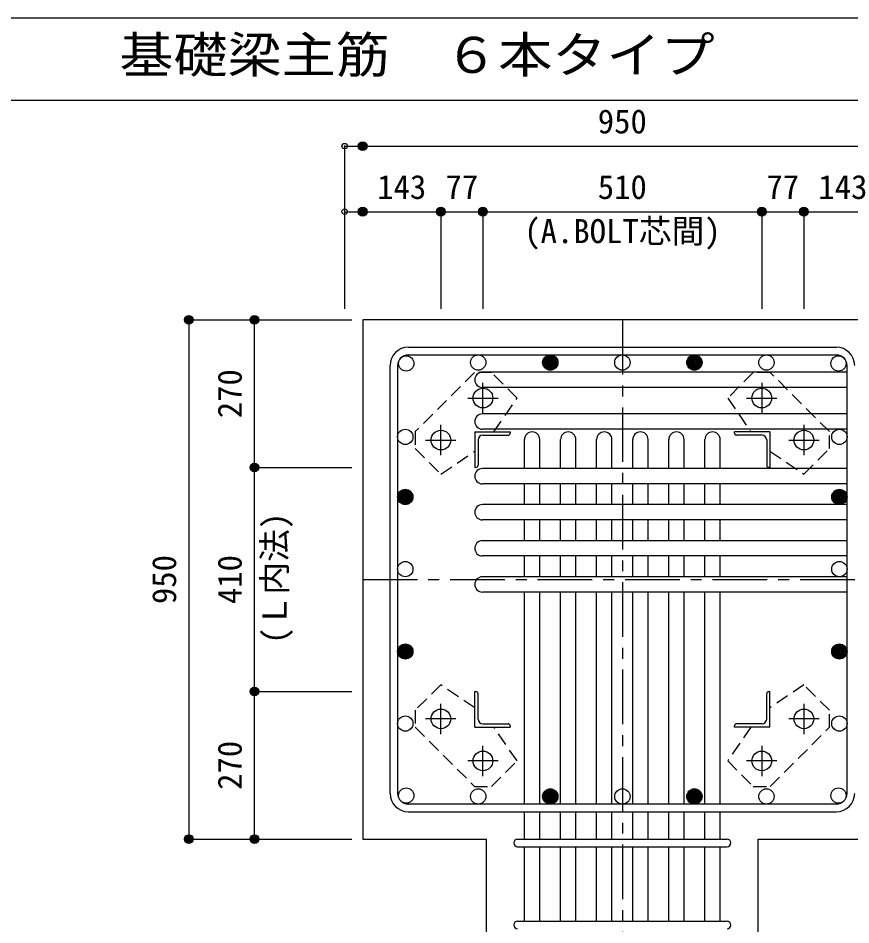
# Model space of a CAD drawing. Units: millimetres at full size, sheet at 1:20. Extents: x -3982 to 3969, y -2797 to 2801.
# Drawn here: x -737 to 786, y -1657 to 2 of the extents above; entities that cross this region are included whole.
import ezdxf
from ezdxf.enums import TextEntityAlignment as Align

# ---------------------------------------------------------------- set-up
doc = ezdxf.new("R2010")
doc.units = ezdxf.units.MM
doc.header["$LTSCALE"] = 20
doc.header["$PDMODE"] = 32
doc.header["$PDSIZE"] = 10
doc.linetypes.add('CHAIN1', pattern=[8, 5, -1, 1, -1])
doc.linetypes.add('DASHED1', pattern=[1.8, 1.2, -0.6])
for name, color, linetype in [('6-1_躯体線', 2, 'Continuous'), ('6-2_A.Bolt_', 4, 'Continuous'), ('6-3_柱型主筋', 4, 'Continuous'), ('6-4_フープ', 7, 'Continuous'), ('6-5_梁主筋', 7, 'Continuous'), ('6-6_S.T.P.', 7, 'Continuous'), ('6-7_文字', 7, 'Continuous'), ('6-9_プレート', 4, 'DASHED1'), ('6-D_寸法', 4, 'Continuous'), ('F-0_枠', 6, 'Continuous')]:
    doc.layers.add(name, color=color, linetype=linetype)
doc.styles.add('ＭＳ ゴシック', font='')
doc.styles.get('ＭＳ ゴシック').set_extended_font_data('MS Gothic')

msp = doc.modelspace()

# ---------------------------------------------------------------- linework, layer by layer
at = {"layer": '6-1_躯体線'}
for p, q in [((-106.71, -550.21), (-106.71, -1500.21)), ((1243.29, -550.21), (-106.71, -550.21)), ((-106.71, -1500.21), (119.79, -1500.21)), ((119.79, -1900.21), (119.79, -1500.21))]:
    msp.add_line(p, q, dxfattribs=at)
msp.add_lwpolyline([(616.79, -1900.21), (616.79, -1500.21), (843.29, -1500.21)], dxfattribs=at)
at = {"layer": '6-2_A.Bolt_', "linetype": 'CHAIN1'}
for p, q in [((113.29, -720.91), (113.29, -665.41)), ((623.29, -665.41), (623.29, -720.91)), ((85.49, -693.21), (140.99, -693.21)), ((595.59, -693.21), (651.09, -693.21)), ((36.29, -797.91), (36.29, -742.41)), ((700.29, -742.41), (700.29, -797.91)), ((8.49, -770.21), (63.99, -770.21)), ((672.59, -770.21), (728.09, -770.21)), ((36.29, -1308.01), (36.29, -1252.51)), ((700.29, -1252.51), (700.29, -1308.01)), ((63.99, -1280.21), (8.49, -1280.21)), ((728.09, -1280.21), (672.59, -1280.21)), ((113.29, -1385.01), (113.29, -1329.51)), ((623.29, -1329.51), (623.29, -1385.01)), ((140.99, -1357.21), (85.49, -1357.21)), ((651.09, -1357.21), (595.59, -1357.21))]:
    msp.add_line(p, q, dxfattribs=at)
at = {"layer": '6-2_A.Bolt_'}
for p, q in [((98.29, -755.21), (163.29, -755.21)), ((98.29, -755.21), (98.29, -820.21)), ((112.79, -761.21), (159.29, -761.21)), ((163.29, -755.21), (163.29, -757.21)), ((638.29, -755.21), (573.29, -755.21)), ((573.29, -757.21), (573.29, -755.21)), ((623.79, -761.21), (577.29, -761.21)), ((638.29, -755.21), (638.29, -820.21)), ((104.29, -769.71), (104.29, -816.21)), ((632.29, -769.71), (632.29, -816.21)), ((100.29, -820.21), (98.29, -820.21)), ((638.29, -820.21), (636.29, -820.21)), ((98.29, -1230.21), (100.29, -1230.21)), ((98.29, -1295.21), (98.29, -1230.21)), ((104.29, -1280.71), (104.29, -1234.21)), ((632.29, -1280.71), (632.29, -1234.21)), ((636.29, -1230.21), (638.29, -1230.21)), ((638.29, -1295.21), (638.29, -1230.21)), ((112.79, -1289.21), (159.29, -1289.21)), ((163.29, -1293.21), (163.29, -1295.21)), ((573.29, -1295.21), (573.29, -1293.21)), ((623.79, -1289.21), (577.29, -1289.21)), ((98.29, -1295.21), (163.29, -1295.21)), ((638.29, -1295.21), (573.29, -1295.21))]:
    msp.add_line(p, q, dxfattribs=at)
at = {"layer": '6-2_A.Bolt_', "color": 3}
for centre in [(113.29, -693.21), (623.29, -693.21), (36.29, -770.21), (700.29, -770.21), (36.29, -1280.21), (700.29, -1280.21), (113.29, -1357.21), (623.29, -1357.21)]:
    msp.add_circle(centre, 18, dxfattribs=at)
at = {"layer": '6-2_A.Bolt_'}
for centre, radius, start, end in [((112.79, -769.71), 8.5, 90, 180), ((159.29, -757.21), 4, 270, 0), ((577.29, -757.21), 4, 180, 270), ((623.79, -769.71), 8.5, 0, 90), ((100.29, -816.21), 4, 270, 0), ((636.29, -816.21), 4, 180, 270), ((100.29, -1234.21), 4, 0, 90), ((636.29, -1234.21), 4, 90, 180), ((112.79, -1280.71), 8.5, 180, 270), ((159.29, -1293.21), 4, 0, 90), ((577.29, -1293.21), 4, 90, 180), ((623.79, -1280.71), 8.5, 270, 0)]:
    msp.add_arc(centre, radius, start, end, dxfattribs=at)
at = {"layer": '6-3_柱型主筋', "color": 3}
for centre in [(-27.1, -629.82), (104.7, -628.21), (236.49, -628.21), (368.29, -628.21), (500.09, -628.21), (631.88, -628.21), (763.68, -629.82), (-28.71, -764.21), (765.29, -764.21), (-28.71, -874.21), (765.29, -874.21), (-28.71, -1006.21), (765.29, -1006.21), (-28.71, -1157), (765.29, -1157), (-28.71, -1288.8), (765.29, -1288.8), (-27.1, -1420.6), (104.7, -1422.21), (236.49, -1422.21), (368.29, -1422.21), (500.09, -1422.21), (631.88, -1422.21), (763.68, -1420.6)]:
    msp.add_circle(centre, 14, dxfattribs=at)
at = {"layer": '6-3_柱型主筋'}
for centre, radius in [((236.49, -628.21), 14), ((236.49, -628.21), 12.6), ((236.49, -628.21), 11.2), ((236.49, -628.21), 9.8), ((236.49, -628.21), 8.4), ((236.49, -628.21), 7), ((236.49, -628.21), 5.6), ((236.49, -628.21), 4.2), ((236.49, -628.21), 2.8), ((236.49, -628.21), 1.4), ((500.09, -628.21), 14), ((500.09, -628.21), 12.6), ((500.09, -628.21), 11.2), ((500.09, -628.21), 9.8), ((500.09, -628.21), 8.4), ((500.09, -628.21), 7), ((500.09, -628.21), 5.6), ((500.09, -628.21), 4.2), ((500.09, -628.21), 2.8), ((500.09, -628.21), 1.4), ((-28.71, -874.21), 14), ((-28.71, -874.21), 12.6), ((765.29, -874.21), 14), ((765.29, -874.21), 12.6), ((-28.71, -874.21), 11.2), ((-28.71, -874.21), 9.8), ((-28.71, -874.21), 8.4), ((-28.71, -874.21), 7), ((-28.71, -874.21), 5.6), ((-28.71, -874.21), 4.2), ((-28.71, -874.21), 2.8), ((-28.71, -874.21), 1.4), ((765.29, -874.21), 11.2), ((765.29, -874.21), 9.8), ((765.29, -874.21), 8.4), ((765.29, -874.21), 7), ((765.29, -874.21), 5.6), ((765.29, -874.21), 4.2), ((765.29, -874.21), 2.8), ((765.29, -874.21), 1.4), ((-28.71, -1157), 14), ((-28.71, -1157), 12.6), ((765.29, -1157), 14), ((765.29, -1157), 12.6), ((-28.71, -1157), 11.2), ((-28.71, -1157), 9.8), ((-28.71, -1157), 8.4), ((-28.71, -1157), 7), ((-28.71, -1157), 5.6), ((-28.71, -1157), 4.2), ((-28.71, -1157), 2.8), ((-28.71, -1157), 1.4), ((765.29, -1157), 11.2), ((765.29, -1157), 9.8), ((765.29, -1157), 8.4), ((765.29, -1157), 7), ((765.29, -1157), 5.6), ((765.29, -1157), 4.2), ((765.29, -1157), 2.8), ((765.29, -1157), 1.4), ((236.49, -1422.21), 14), ((236.49, -1422.21), 12.6), ((500.09, -1422.21), 14), ((500.09, -1422.21), 12.6), ((236.49, -1422.21), 11.2), ((236.49, -1422.21), 9.8), ((236.49, -1422.21), 8.4), ((236.49, -1422.21), 7), ((236.49, -1422.21), 5.6), ((236.49, -1422.21), 4.2), ((236.49, -1422.21), 2.8), ((236.49, -1422.21), 1.4), ((500.09, -1422.21), 11.2), ((500.09, -1422.21), 9.8), ((500.09, -1422.21), 8.4), ((500.09, -1422.21), 7), ((500.09, -1422.21), 5.6), ((500.09, -1422.21), 4.2), ((500.09, -1422.21), 2.8), ((500.09, -1422.21), 1.4)]:
    msp.add_circle(centre, radius, dxfattribs=at)
at = {"layer": '6-4_フープ'}
for p, q in [((-23.21, -600.21), (759.79, -600.21)), ((-23.21, -614.21), (759.79, -614.21)), ((-56.71, -1416.71), (-56.71, -633.71)), ((-42.71, -633.71), (-42.71, -1416.71)), ((779.29, -1416.71), (779.29, -633.71)), ((759.79, -1436.21), (-23.21, -1436.21)), ((-23.21, -1450.21), (759.79, -1450.21))]:
    msp.add_line(p, q, dxfattribs=at)
for centre, radius, start, end in [((-23.21, -633.71), 33.5, 90, 180), ((759.79, -633.71), 33.5, 0, 90), ((-23.21, -633.71), 19.5, 90, 180), ((759.79, -633.71), 19.5, 0, 90), ((-23.21, -1416.71), 33.5, 180, 270), ((-23.21, -1416.71), 19.5, 180, 270), ((759.79, -1416.71), 33.5, 270, 0), ((759.79, -1416.71), 19.5, 270, 0)]:
    msp.add_arc(centre, radius, start, end, dxfattribs=at)
at = {"layer": '6-5_梁主筋'}
for p, q in [((779.29, -645.82), (112.29, -645.82)), ((779.29, -673.82), (112.29, -673.82)), ((779.29, -722.21), (112.29, -722.21)), ((779.29, -750.21), (112.29, -750.21)), ((189.29, -822.21), (189.29, -769.21)), ((217.29, -822.21), (217.29, -769.21)), ((255.29, -822.21), (255.29, -769.21)), ((283.29, -822.21), (283.29, -769.21)), ((321.29, -822.21), (321.29, -769.21)), ((349.29, -822.21), (349.29, -769.21)), ((387.29, -822.21), (387.29, -769.21)), ((415.29, -822.21), (415.29, -769.21)), ((453.29, -822.21), (453.29, -769.21)), ((481.29, -822.21), (481.29, -769.21)), ((519.29, -822.21), (519.29, -769.21)), ((547.29, -822.21), (547.29, -769.21)), ((779.29, -822.21), (112.29, -822.21)), ((779.29, -850.21), (112.29, -850.21)), ((189.29, -888.21), (189.29, -850.21)), ((217.29, -888.21), (217.29, -850.21)), ((255.29, -888.21), (255.29, -850.21)), ((283.29, -888.21), (283.29, -850.21)), ((321.29, -888.21), (321.29, -850.21)), ((349.29, -888.21), (349.29, -850.21)), ((387.29, -888.21), (387.29, -850.21)), ((415.29, -888.21), (415.29, -850.21)), ((453.29, -888.21), (453.29, -850.21)), ((481.29, -888.21), (481.29, -850.21)), ((519.29, -888.21), (519.29, -850.21)), ((547.29, -888.21), (547.29, -850.21)), ((779.29, -888.21), (112.29, -888.21)), ((779.29, -916.21), (112.29, -916.21)), ((189.29, -954.21), (189.29, -916.21)), ((217.29, -954.21), (217.29, -916.21)), ((255.29, -954.21), (255.29, -916.21)), ((283.29, -954.21), (283.29, -916.21)), ((321.29, -954.21), (321.29, -916.21)), ((349.29, -954.21), (349.29, -916.21)), ((387.29, -954.21), (387.29, -916.21)), ((415.29, -954.21), (415.29, -916.21)), ((453.29, -954.21), (453.29, -916.21)), ((481.29, -954.21), (481.29, -916.21)), ((519.29, -954.21), (519.29, -916.21)), ((547.29, -954.21), (547.29, -916.21)), ((779.29, -954.21), (112.29, -954.21)), ((779.29, -982.21), (112.29, -982.21)), ((189.29, -1020.21), (189.29, -982.21)), ((217.29, -1020.21), (217.29, -982.21)), ((255.29, -1020.21), (255.29, -982.21)), ((283.29, -1020.21), (283.29, -982.21)), ((321.29, -1020.21), (321.29, -982.21)), ((349.29, -1020.21), (349.29, -982.21)), ((387.29, -1020.21), (387.29, -982.21)), ((415.29, -1020.21), (415.29, -982.21)), ((453.29, -1020.21), (453.29, -982.21)), ((481.29, -1020.21), (481.29, -982.21)), ((519.29, -1020.21), (519.29, -982.21)), ((547.29, -1020.21), (547.29, -982.21)), ((779.29, -1020.21), (112.29, -1020.21)), ((779.29, -1048.21), (112.29, -1048.21)), ((189.29, -1436.21), (189.29, -1048.21)), ((217.29, -1436.21), (217.29, -1048.21)), ((255.29, -1436.21), (255.29, -1048.21)), ((283.29, -1436.21), (283.29, -1048.21)), ((321.29, -1436.21), (321.29, -1048.21)), ((349.29, -1436.21), (349.29, -1048.21)), ((387.29, -1436.21), (387.29, -1048.21)), ((415.29, -1436.21), (415.29, -1048.21)), ((453.29, -1436.21), (453.29, -1048.21)), ((481.29, -1436.21), (481.29, -1048.21)), ((519.29, -1436.21), (519.29, -1048.21)), ((547.29, -1436.21), (547.29, -1048.21)), ((189.29, -1500.21), (189.29, -1450.21)), ((217.29, -1500.21), (217.29, -1450.21)), ((255.29, -1500.21), (255.29, -1450.21)), ((283.29, -1500.21), (283.29, -1450.21)), ((321.29, -1500.21), (321.29, -1450.21)), ((349.29, -1500.21), (349.29, -1450.21)), ((387.29, -1500.21), (387.29, -1450.21)), ((415.29, -1500.21), (415.29, -1450.21)), ((453.29, -1500.21), (453.29, -1450.21)), ((481.29, -1500.21), (481.29, -1450.21)), ((519.29, -1500.21), (519.29, -1450.21)), ((547.29, -1500.21), (547.29, -1450.21)), ((189.29, -1650.21), (189.29, -1514.21)), ((217.29, -1650.21), (217.29, -1514.21)), ((255.29, -1650.21), (255.29, -1514.21)), ((283.29, -1650.21), (283.29, -1514.21)), ((321.29, -1650.21), (321.29, -1514.21)), ((349.29, -1650.21), (349.29, -1514.21)), ((387.29, -1650.21), (387.29, -1514.21)), ((415.29, -1650.21), (415.29, -1514.21)), ((453.29, -1650.21), (453.29, -1514.21)), ((481.29, -1650.21), (481.29, -1514.21)), ((519.29, -1650.21), (519.29, -1514.21)), ((547.29, -1650.21), (547.29, -1514.21))]:
    msp.add_line(p, q, dxfattribs=at)
for centre, start, end in [((112.29, -659.82), 90, 270), ((112.29, -736.21), 90, 270), ((203.29, -769.21), 0, 180), ((269.29, -769.21), 0, 180), ((335.29, -769.21), 0, 180), ((401.29, -769.21), 0, 180), ((467.29, -769.21), 0, 180), ((533.29, -769.21), 0, 180), ((112.29, -836.21), 90, 270), ((112.29, -902.21), 90, 270), ((112.29, -968.21), 90, 270), ((112.29, -1034.21), 90, 270)]:
    msp.add_arc(centre, 14, start, end, dxfattribs=at)
at = {"layer": '6-6_S.T.P.'}
for p, q in [((176.79, -1500.21), (559.79, -1500.21)), ((176.79, -1514.21), (559.79, -1514.21)), ((176.79, -1650.21), (559.79, -1650.21))]:
    msp.add_line(p, q, dxfattribs=at)
for centre, start, end in [((176.79, -1507.21), 90, 270), ((176.79, -1507.21), 90, 270), ((176.79, -1507.21), 90, 270), ((176.79, -1507.21), 90, 270), ((559.79, -1507.21), 270, 90), ((559.79, -1507.21), 270, 90), ((559.79, -1507.21), 270, 90), ((559.79, -1507.21), 270, 90), ((176.79, -1657.21), 90, 270), ((559.79, -1657.21), 270, 90)]:
    msp.add_arc(centre, 7, start, end, dxfattribs=at)
at = {"layer": '6-9_プレート'}
for p, q in [((97.79, -646.51), (-10.41, -754.71)), ((128.89, -646.51), (97.79, -646.51)), ((175.59, -693.21), (128.89, -646.51)), ((607.69, -646.51), (560.99, -693.21)), ((638.79, -646.51), (607.69, -646.51)), ((746.99, -754.71), (638.79, -646.51)), ((133.39, -755.21), (175.59, -693.21)), ((560.99, -693.21), (603.29, -755.21)), ((-10.41, -754.71), (-10.41, -785.81)), ((746.99, -785.81), (746.99, -754.71)), ((-10.41, -785.81), (36.29, -832.51)), ((36.29, -832.51), (98.29, -790.21)), ((638.29, -790.31), (700.29, -832.51)), ((700.29, -832.51), (746.99, -785.81)), ((36.29, -1217.91), (-10.41, -1264.61)), ((98.29, -1260.11), (36.29, -1217.91)), ((700.29, -1217.91), (638.29, -1260.21)), ((746.99, -1264.61), (700.29, -1217.91)), ((-10.41, -1264.61), (-10.41, -1295.71)), ((746.99, -1295.71), (746.99, -1264.61)), ((-10.41, -1295.71), (97.79, -1403.91)), ((175.59, -1357.21), (133.29, -1295.21)), ((603.19, -1295.21), (560.99, -1357.21)), ((638.79, -1403.91), (746.99, -1295.71)), ((128.89, -1403.91), (175.59, -1357.21)), ((560.99, -1357.21), (607.69, -1403.91)), ((97.79, -1403.91), (128.89, -1403.91)), ((607.69, -1403.91), (638.79, -1403.91))]:
    msp.add_line(p, q, dxfattribs=at)
at = {"layer": '6-D_寸法'}
for p, q in [((-139.71, -232.18), (-139.71, -352.18)), ((-139.71, -232.18), (-139.71, -352.18)), ((-139.71, -232.18), (843.29, -232.18)), ((-139.71, -352.18), (36.29, -352.18)), ((-139.71, -352.18), (-139.71, -530.21)), ((36.29, -352.18), (36.29, -530.21)), ((36.29, -352.18), (113.29, -352.18)), ((113.29, -352.18), (113.29, -530.21)), ((113.29, -352.18), (623.29, -352.18)), ((623.29, -352.18), (623.29, -530.21)), ((623.29, -352.18), (700.29, -352.18)), ((700.29, -352.18), (700.29, -530.21)), ((700.29, -352.18), (843.29, -352.18)), ((-424.74, -550.21), (-304.74, -550.21)), ((-424.74, -550.21), (-304.74, -550.21)), ((-424.74, -550.21), (-424.74, -1500.21)), ((-304.74, -820.21), (-304.74, -550.21)), ((-304.74, -550.21), (-126.71, -550.21)), ((-304.74, -1230.21), (-304.74, -820.21)), ((-304.74, -820.21), (-126.71, -820.21)), ((-304.74, -1500.21), (-304.74, -1230.21)), ((-304.74, -1230.21), (-126.71, -1230.21)), ((-424.74, -1500.21), (-304.74, -1500.21)), ((-304.74, -1500.21), (-126.71, -1500.21)), ((-304.74, -1500.21), (-126.71, -1500.21))]:
    msp.add_line(p, q, dxfattribs=at)
at = {"layer": '6-D_寸法', "linetype": 'CHAIN1'}
for p, q in [((368.29, -550.21), (368.29, -1900.21)), ((-106.71, -1025.21), (843.29, -1025.21))]:
    msp.add_line(p, q, dxfattribs=at)
at = {"layer": '6-D_寸法'}
for centre, radius in [((-106.71, -232.18), 8), ((-106.71, -232.18), 7.2), ((-106.71, -232.18), 6.4), ((-106.71, -232.18), 5.6), ((-106.71, -232.18), 4.8), ((-106.71, -232.18), 4), ((-106.71, -232.18), 3.2), ((-106.71, -232.18), 2.4), ((-106.71, -232.18), 1.6), ((-106.71, -232.18), 0.8), ((-106.71, -352.18), 8), ((-106.71, -352.18), 7.2), ((-106.71, -352.18), 6.4), ((-106.71, -352.18), 5.6), ((-106.71, -352.18), 4.8), ((-106.71, -352.18), 4), ((36.29, -352.18), 8), ((36.29, -352.18), 7.2), ((36.29, -352.18), 6.4), ((36.29, -352.18), 5.6), ((36.29, -352.18), 4.8), ((36.29, -352.18), 4), ((113.29, -352.18), 8), ((113.29, -352.18), 7.2), ((113.29, -352.18), 6.4), ((113.29, -352.18), 5.6), ((113.29, -352.18), 4.8), ((113.29, -352.18), 4), ((623.29, -352.18), 8), ((623.29, -352.18), 7.2), ((623.29, -352.18), 6.4), ((623.29, -352.18), 5.6), ((623.29, -352.18), 4.8), ((623.29, -352.18), 4), ((700.29, -352.18), 8), ((700.29, -352.18), 7.2), ((700.29, -352.18), 6.4), ((700.29, -352.18), 5.6), ((700.29, -352.18), 4.8), ((700.29, -352.18), 4), ((-106.71, -352.18), 3.2), ((-106.71, -352.18), 2.4), ((-106.71, -352.18), 1.6), ((-106.71, -352.18), 0.8), ((36.29, -352.18), 3.2), ((36.29, -352.18), 2.4), ((36.29, -352.18), 1.6), ((36.29, -352.18), 0.8), ((113.29, -352.18), 3.2), ((113.29, -352.18), 2.4), ((113.29, -352.18), 1.6), ((113.29, -352.18), 0.8), ((623.29, -352.18), 3.2), ((623.29, -352.18), 2.4), ((623.29, -352.18), 1.6), ((623.29, -352.18), 0.8), ((700.29, -352.18), 3.2), ((700.29, -352.18), 2.4), ((700.29, -352.18), 1.6), ((700.29, -352.18), 0.8), ((-424.74, -550.21), 8), ((-424.74, -550.21), 7.2), ((-424.74, -550.21), 6.4), ((-424.74, -550.21), 5.6), ((-424.74, -550.21), 4.8), ((-424.74, -550.21), 4), ((-424.74, -550.21), 3.2), ((-304.74, -550.21), 8), ((-304.74, -550.21), 7.2), ((-304.74, -550.21), 6.4), ((-304.74, -550.21), 5.6), ((-304.74, -550.21), 4.8), ((-304.74, -550.21), 4), ((-304.74, -550.21), 3.2), ((-424.74, -550.21), 2.4), ((-424.74, -550.21), 1.6), ((-424.74, -550.21), 0.8), ((-304.74, -550.21), 2.4), ((-304.74, -550.21), 1.6), ((-304.74, -550.21), 0.8), ((-304.74, -820.21), 8), ((-304.74, -820.21), 7.2), ((-304.74, -820.21), 6.4), ((-304.74, -820.21), 5.6), ((-304.74, -820.21), 4.8), ((-304.74, -820.21), 4), ((-304.74, -820.21), 3.2), ((-304.74, -820.21), 2.4), ((-304.74, -820.21), 1.6), ((-304.74, -820.21), 0.8), ((-304.74, -1230.21), 8), ((-304.74, -1230.21), 7.2), ((-304.74, -1230.21), 6.4), ((-304.74, -1230.21), 5.6), ((-304.74, -1230.21), 4.8), ((-304.74, -1230.21), 4), ((-304.74, -1230.21), 3.2), ((-304.74, -1230.21), 2.4), ((-304.74, -1230.21), 1.6), ((-304.74, -1230.21), 0.8), ((-424.74, -1500.21), 8), ((-424.74, -1500.21), 7.2), ((-304.74, -1500.21), 8), ((-304.74, -1500.21), 7.2), ((-424.74, -1500.21), 6.4), ((-424.74, -1500.21), 5.6), ((-424.74, -1500.21), 4.8), ((-424.74, -1500.21), 4), ((-424.74, -1500.21), 3.2), ((-424.74, -1500.21), 2.4), ((-424.74, -1500.21), 1.6), ((-424.74, -1500.21), 0.8), ((-304.74, -1500.21), 6.4), ((-304.74, -1500.21), 5.6), ((-304.74, -1500.21), 4.8), ((-304.74, -1500.21), 4), ((-304.74, -1500.21), 3.2), ((-304.74, -1500.21), 2.4), ((-304.74, -1500.21), 1.6), ((-304.74, -1500.21), 0.8)]:
    msp.add_circle(centre, radius, dxfattribs=at)
at = {"layer": '6-D_寸法', "color": 7}
for p in [(-139.71, -232.18), (-139.71, -352.18), (36.29, -352.18), (113.29, -352.18), (623.29, -352.18), (700.29, -352.18), (-424.74, -550.21), (-304.74, -550.21), (-304.74, -820.21), (-304.74, -1230.21), (-424.74, -1500.21), (-304.74, -1500.21)]:
    msp.add_point(p, dxfattribs=at)
at = {"layer": 'F-0_枠', "color": 2}
for p, q in [((2482.4, 1.97), (-3981.92, 1.97)), ((-3981.92, -148.03), (2482.4, -148.03))]:
    msp.add_line(p, q, dxfattribs=at)

# ---------------------------------------------------------------- texts
at = {"layer": '6-7_文字', "color": 2, "style": 'ＭＳ ゴシック', "width": 1.1}
msp.add_text('\u3000\u3000基礎梁主筋\u3000６本タイプ', height=65.98, dxfattribs=at).set_placement((-749.76, -118.03), align=Align.BOTTOM_LEFT)
at = {"layer": '6-7_文字', "color": 4, "style": 'ＭＳ ゴシック'}
msp.add_text('(A.BOLT芯間)', height=43.99, dxfattribs=at).set_placement((188.82, -422.96), align=Align.BOTTOM_LEFT)
msp.add_text('(Ｌ内法)', height=43.99, rotation=90, dxfattribs=at).set_placement((-232.77, -1142.96), align=Align.BOTTOM_LEFT)
at = {"layer": '6-D_寸法', "style": 'ＭＳ ゴシック'}
for s, p in [('950', (323.29, -222.18)), ('143', (-80.21, -342.18)), ('77', (44.79, -342.18)), ('510', (323.29, -342.18)), ('77', (631.79, -342.18)), ('143', (726.79, -342.18))]:
    msp.add_text(s, height=43.99, dxfattribs=at).set_placement(p, align=Align.BOTTOM_LEFT)
for s, p in [('270', (-314.74, -730.21)), ('950', (-434.74, -1070.21)), ('410', (-314.74, -1070.21)), ('270', (-314.74, -1410.21))]:
    msp.add_text(s, height=43.99, rotation=90, dxfattribs=at).set_placement(p, align=Align.BOTTOM_LEFT)

doc.saveas('drawing.dxf')
